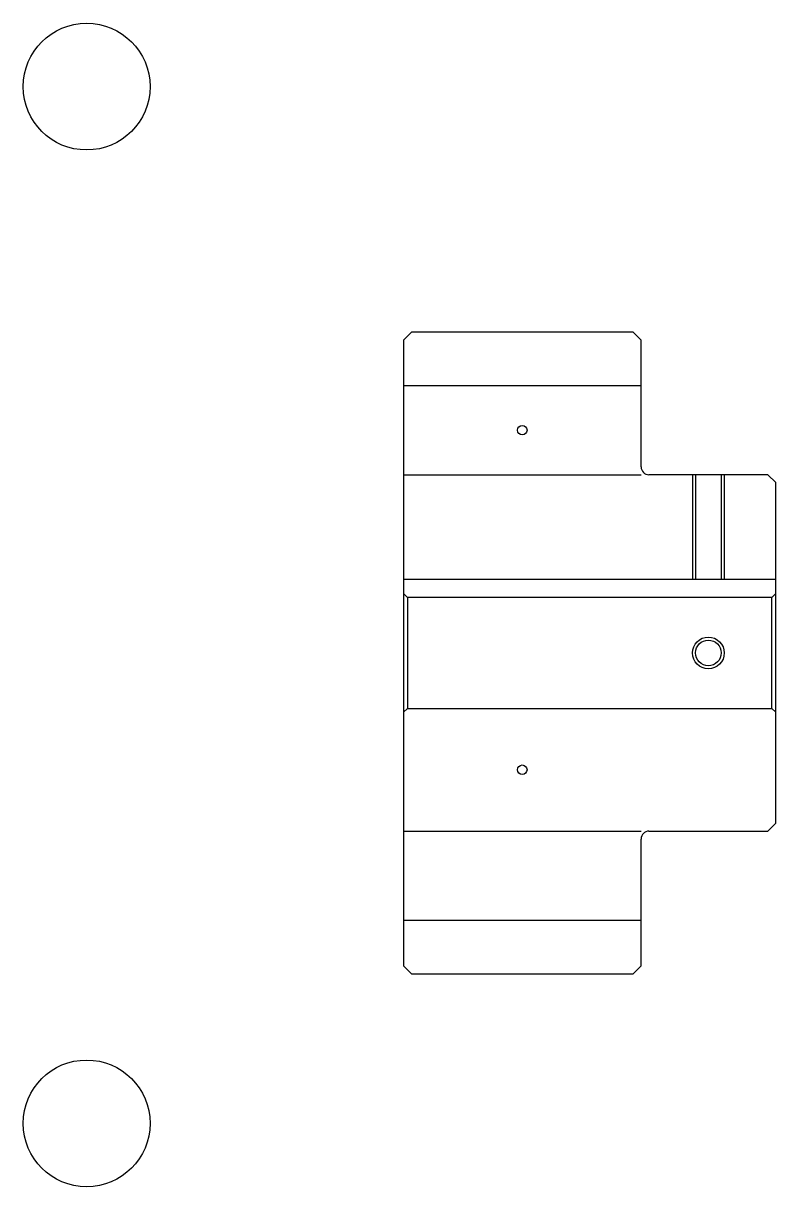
# Model space of a CAD drawing. Header units: metres. Extents: x 114 to 410, y 96 to 242.
# Drawn here: x 114 to 209, y 95.6 to 242.5 of the extents above.
import ezdxf

# ---------------------------------------------------------------- set-up
doc = ezdxf.new("R2010")
doc.units = ezdxf.units.M

msp = doc.modelspace()

# ---------------------------------------------------------------- linework, layer by layer
at = {"color": 4}
for p, q in [((162, 196.75), (192, 196.75)), ((162, 185.5), (192, 185.5)), ((162, 172.300003), (209, 172.300003)), ((208.5, 170), (209, 170.5)), ((162.5, 170), (162.5, 156)), ((208.5, 156), (209, 155.5)), ((162, 140.5), (192, 140.5)), ((162, 129.25), (192, 129.25))]:
    msp.add_line(p, q, dxfattribs=at)
for points in [[(192, 186.5), (192, 202.5), (191, 203.5), (163, 203.5), (162, 202.5), (162, 155.5)], [(193, 140.5), (208, 140.5), (209, 141.5), (209, 184.5), (208, 185.5), (193, 185.5)], [(198.5, 185.5), (198.5, 172.300003)], [(198.880005, 185.5), (198.880005, 172.300003)], [(202.119995, 185.5), (202.119995, 172.300003)], [(202.5, 185.5), (202.5, 172.300003)], [(162, 155.5), (162.5, 156), (208.5, 156), (208.5, 170), (162.5, 170), (162, 170.5)], [(162, 155.5), (162, 123.5), (163, 122.5), (191, 122.5), (192, 123.5), (192, 139.5)]]:
    msp.add_lwpolyline(points, dxfattribs=at)
at = {"color": 5}
for centre, radius in [((122, 234.5), 8), ((177, 191.125), 0.6), ((177, 148.25), 0.6), ((122, 103.599998), 8)]:
    msp.add_circle(centre, radius, dxfattribs=at)
at = {"color": 7}
msp.add_circle((200.5, 163), 2, dxfattribs=at)
at = {"color": 4}
msp.add_circle((200.5, 163), 1.62, dxfattribs=at)
for centre, start, end in [((193, 186.5), 180, 270), ((193, 139.5), 90, 180)]:
    msp.add_arc(centre, 1, start, end, dxfattribs=at)

doc.saveas('drawing.dxf')
